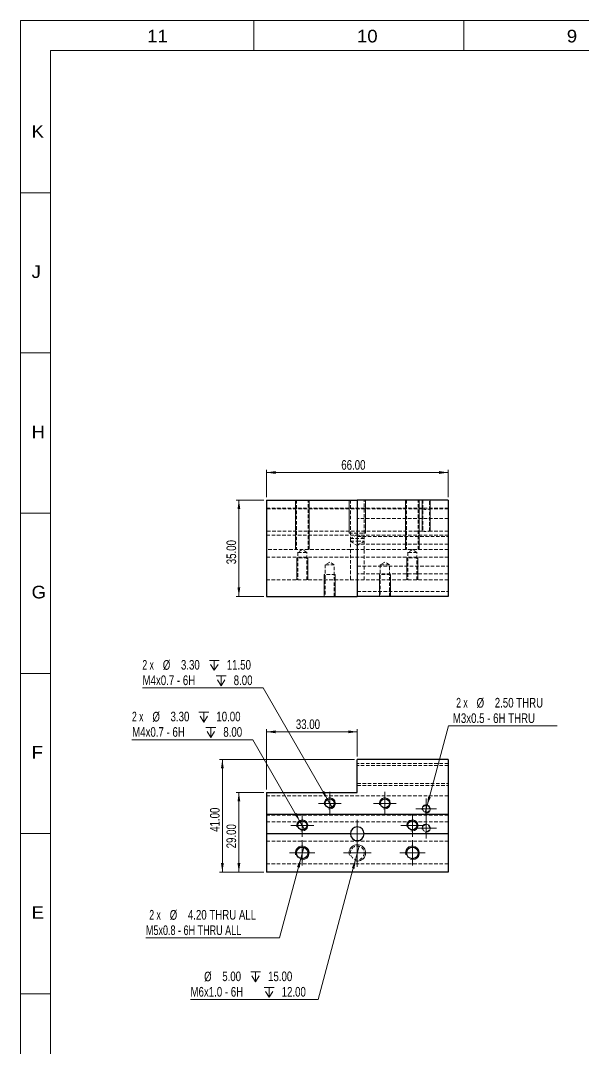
# Model space of a CAD drawing. Header units: millimetres. Extents: x 31 to 895, y 298 to 910.
# Drawn here: x 38.5 to 242.9, y 529.2 to 902.6 of the extents above; entities that cross this region are included whole.
import ezdxf

# ---------------------------------------------------------------- set-up
doc = ezdxf.new("R2010")
doc.units = ezdxf.units.MM
doc.linetypes.add('HIDDEN', pattern=[1.905, 1.27, -0.635])
doc.styles.add('SLDTEXTSTYLE0', font='TXT', dxfattribs={"width": 1.1})
doc.styles.add('SLDTEXTSTYLE16', font='TXT', dxfattribs={"width": 0.75})
doc.styles.add('SLDTEXTSTYLE17', font='TXT', dxfattribs={"width": 0.666667})
doc.styles.add('SLDTEXTSTYLE18', font='TXT', dxfattribs={"width": 0.7})
doc.dimstyles.new('SLDDIMSTYLE0', dxfattribs={"dimtxt": 3.5, "dimasz": 3.302, "dimexe": 0, "dimexo": 0.0625, "dimgap": 0.875, "dimtad": 1, "dimrnd": 1e-09, "dimzin": 4, "dimdsep": 46, "dimtxsty": 'SLDTEXTSTYLE16', "dimsah": 1, "dimcen": 0.09, "dimadec": 0, "dimazin": 1, "dimtfac": 1, "dimtofl": 0, "dimtmove": 0, "dimatfit": 3, "dimfxl": 0, "dimfrac": 2, "dimtolj": 1, "dimtzin": 12, "dimarcsym": 0})
doc.dimstyles.new('SLDDIMSTYLE1', dxfattribs={"dimtxt": 3.5, "dimasz": 3.302, "dimexe": 0, "dimexo": 0.0625, "dimgap": 0.875, "dimtad": 0, "dimtih": 1, "dimtoh": 1, "dimrnd": 1e-09, "dimzin": 4, "dimdsep": 46, "dimtxsty": 'SLDTEXTSTYLE16', "dimblk1": 'NONE', "dimsah": 1, "dimcen": 0, "dimadec": 0, "dimazin": 1, "dimtfac": 1, "dimtmove": 0, "dimatfit": 3, "dimldrblk": 'NONE', "dimfxl": 0, "dimfrac": 2, "dimtolj": 1, "dimtzin": 12, "dimarcsym": 0})

# ---------------------------------------------------------------- blocks, each defined once
blk = doc.blocks.new('SW_NOTE_0_11')
at = {"color": 0, "linetype": 'Continuous', "lineweight": 18, "insert": (0, 9.85), "char_height": 7.64, "attachment_point": 1, "style": 'SLDTEXTSTYLE0'}
blk.add_mtext('E', dxfattribs=at)
blk = doc.blocks.new('SW_NOTE_0_12')
at = {"color": 0, "linetype": 'Continuous', "lineweight": 18, "insert": (0, 9.85), "char_height": 7.64, "attachment_point": 1, "style": 'SLDTEXTSTYLE0'}
blk.add_mtext('F', dxfattribs=at)
blk = doc.blocks.new('SW_NOTE_0_13')
at = {"color": 0, "linetype": 'Continuous', "lineweight": 18, "insert": (0, 9.85), "char_height": 7.64, "attachment_point": 1, "style": 'SLDTEXTSTYLE0'}
blk.add_mtext('G', dxfattribs=at)
blk = doc.blocks.new('SW_NOTE_0_14')
at = {"color": 0, "linetype": 'Continuous', "lineweight": 18, "insert": (0, 9.85), "char_height": 7.64, "attachment_point": 1, "style": 'SLDTEXTSTYLE0'}
blk.add_mtext('H', dxfattribs=at)
blk = doc.blocks.new('SW_NOTE_0_15')
at = {"color": 0, "linetype": 'Continuous', "lineweight": 18, "insert": (0, 9.85), "char_height": 7.64, "attachment_point": 1, "style": 'SLDTEXTSTYLE0'}
blk.add_mtext('J', dxfattribs=at)
blk = doc.blocks.new('SW_NOTE_0_16')
at = {"color": 0, "linetype": 'Continuous', "lineweight": 18, "insert": (0, 9.85), "char_height": 7.638, "attachment_point": 1, "style": 'SLDTEXTSTYLE0'}
blk.add_mtext('11', dxfattribs=at)
blk = doc.blocks.new('SW_NOTE_0_17')
at = {"color": 0, "linetype": 'Continuous', "lineweight": 18, "insert": (0, 9.85), "char_height": 7.64, "attachment_point": 1, "style": 'SLDTEXTSTYLE0'}
blk.add_mtext('K', dxfattribs=at)
blk = doc.blocks.new('SW_NOTE_0_18')
at = {"color": 0, "linetype": 'Continuous', "lineweight": 18, "insert": (0, 9.85), "char_height": 7.638, "attachment_point": 1, "style": 'SLDTEXTSTYLE0'}
blk.add_mtext('10', dxfattribs=at)
blk = doc.blocks.new('SW_NOTE_0_20')
at = {"color": 0, "linetype": 'Continuous', "lineweight": 18, "insert": (0, 9.85), "char_height": 7.64, "attachment_point": 1, "style": 'SLDTEXTSTYLE0'}
blk.add_mtext('9', dxfattribs=at)
blk = doc.blocks.new('2013 Tempates-1')
at = {"color": 7, "linetype": 'Continuous', "lineweight": 18}
for p, q in [((1429.37, 1007.47), (12.12, 1007.47)), ((12.12, 1007.47), (12.12, 12.12)), ((153.36, 989.28), (153.36, 1007.47)), ((280.36, 989.28), (280.36, 1007.47)), ((1411.18, 989.28), (30.31, 989.28)), ((30.31, 989.28), (30.31, 30.31)), ((30.31, 903.2), (12.12, 903.2)), ((30.31, 806.22), (12.12, 806.22)), ((30.31, 709.23), (12.12, 709.23)), ((30.31, 612.24), (12.12, 612.24)), ((30.31, 515.25), (12.12, 515.25)), ((30.31, 418.26), (12.12, 418.26))]:
    blk.add_line(p, q, dxfattribs=at)
for name, p in [('SW_NOTE_0_16', (88.71, 992.02)), ('SW_NOTE_0_18', (215.7, 992.02)), ('SW_NOTE_0_20', (342.7, 992.02)), ('SW_NOTE_0_17', (18.8, 934.28)), ('SW_NOTE_0_15', (18.8, 849.42)), ('SW_NOTE_0_14', (18.8, 752.43)), ('SW_NOTE_0_13', (18.8, 655.44)), ('SW_NOTE_0_12', (18.8, 558.45)), ('SW_NOTE_0_11', (18.8, 461.47))]:
    blk.add_blockref(name, p, dxfattribs=at)
blk = doc.blocks.new('_D')
at = {"color": 7, "linetype": 'Continuous', "lineweight": 0}
for p, q in [((126.78, 622.25), (116.78, 622.25)), ((117.78, 593.25), (117.78, 622.25)), ((126.78, 593.25), (116.78, 593.25))]:
    blk.add_line(p, q, dxfattribs=at)
at = {"color": 7, "linetype": 'Continuous', "lineweight": 18}
for points in [[(117.78, 622.25), (117.27, 618.95), (118.29, 618.95)], [(117.78, 593.25), (118.29, 596.55), (117.27, 596.55)]]:
    blk.add_solid(points, dxfattribs=at)
at = {"color": 7, "linetype": 'Continuous', "lineweight": 18, "insert": (113.27, 601.93), "char_height": 3.5, "attachment_point": 1, "rotation": 90, "style": 'SLDTEXTSTYLE16'}
blk.add_mtext('29.00', dxfattribs=at)
blk = doc.blocks.new('_D_1')
at = {"color": 7, "linetype": 'Continuous', "lineweight": 0}
for p, q in [((159.78, 634.25), (110.78, 634.25)), ((111.78, 593.25), (111.78, 634.25)), ((126.78, 593.25), (110.78, 593.25))]:
    blk.add_line(p, q, dxfattribs=at)
at = {"color": 7, "linetype": 'Continuous', "lineweight": 18}
for points in [[(111.78, 634.25), (111.27, 630.95), (112.29, 630.95)], [(111.78, 593.25), (112.29, 596.55), (111.27, 596.55)]]:
    blk.add_solid(points, dxfattribs=at)
at = {"color": 7, "linetype": 'Continuous', "lineweight": 18, "insert": (107.27, 607.93), "char_height": 3.5, "attachment_point": 1, "rotation": 90, "style": 'SLDTEXTSTYLE16'}
blk.add_mtext('41.00', dxfattribs=at)
blk = doc.blocks.new('_D_2')
at = {"color": 7, "linetype": 'Continuous', "lineweight": 0}
for p, q in [((141.33, 602.28), (140.24, 598.22)), ((140.24, 598.22), (132.52, 569.42)), ((132.52, 569.42), (84.03, 569.42))]:
    blk.add_line(p, q, dxfattribs=at)
at = {"color": 7, "linetype": 'Continuous', "lineweight": 18}
blk.add_solid([(140.24, 598.22), (138.89, 595.17), (139.88, 594.9)], dxfattribs=at)
at = {"color": 7, "linetype": 'Continuous', "lineweight": 18, "char_height": 3.5, "attachment_point": 1}
for s, insert, style in [('2 x', (85.26, 579.55), 'SLDTEXTSTYLE17'), ('%%c', (92.67, 579.49), 'SLDTEXTSTYLE16'), ('4.20 THRU ALL', (99.26, 579.55), 'SLDTEXTSTYLE16'), ('M5x0.8 - 6H THRU ALL', (84.03, 573.94), 'SLDTEXTSTYLE18')]:
    blk.add_mtext(s, dxfattribs=dict(at, insert=insert, style=style))
blk = doc.blocks.new('_None')
blk = doc.blocks.new('SW_SYMBOL_HOLE_DEPTH')
at = {"color": 0, "linetype": 'Continuous', "lineweight": 18}
for p, q in [((0, 875), (800, 875)), ((400, 875), (400, 75)), ((100, 555), (400, 75)), ((700, 555), (400, 75))]:
    blk.add_line(p, q, dxfattribs=at)
blk = doc.blocks.new('_D_3')
at = {"color": 7, "linetype": 'Continuous', "lineweight": 0}
for p, q in [((161.43, 602.67), (160.14, 597.84)), ((160.14, 597.84), (146.52, 547.01)), ((146.52, 547.01), (100.21, 547.01))]:
    blk.add_line(p, q, dxfattribs=at)
at = {"color": 7, "linetype": 'Continuous', "lineweight": 18}
blk.add_solid([(160.14, 597.84), (158.79, 594.78), (159.77, 594.52)], dxfattribs=at)
at = {"color": 7, "linetype": 'Continuous', "lineweight": 18, "xscale": 0.004470703125, "yscale": 0.004470703125, "zscale": 0.004470703125}
for p in [(122.06, 553.11), (127, 547.5)]:
    blk.add_blockref('SW_SYMBOL_HOLE_DEPTH', p, dxfattribs=at)
at = {"color": 7, "linetype": 'Continuous', "lineweight": 18, "char_height": 3.5, "attachment_point": 1, "style": 'SLDTEXTSTYLE16'}
for s, insert in [('%%c', (105.15, 557.13)), ('5.00', (111.74, 557.19)), ('15.00', (128.38, 557.19)), ('M6x1.0 - 6H', (100.21, 551.58)), ('12.00', (133.31, 551.58))]:
    blk.add_mtext(s, dxfattribs=dict(at, insert=insert))
blk = doc.blocks.new('_D_4')
at = {"color": 7, "linetype": 'Continuous', "lineweight": 0}
for p, q in [((122.81, 641.38), (78.96, 641.38)), ((139.96, 611.68), (122.81, 641.38)), ((141.61, 608.82), (139.96, 611.68))]:
    blk.add_line(p, q, dxfattribs=at)
at = {"color": 7, "linetype": 'Continuous', "lineweight": 18}
blk.add_solid([(139.96, 611.68), (138.75, 614.8), (137.87, 614.29)], dxfattribs=at)
at = {"color": 7, "linetype": 'Continuous', "lineweight": 18, "xscale": 0.004470703125, "yscale": 0.004470703125, "zscale": 0.004470703125}
for p in [(103.29, 647.48), (105.81, 641.87)]:
    blk.add_blockref('SW_SYMBOL_HOLE_DEPTH', p, dxfattribs=at)
at = {"color": 7, "linetype": 'Continuous', "lineweight": 18, "char_height": 3.5, "attachment_point": 1}
for s, insert, style in [('2 x', (78.96, 651.56), 'SLDTEXTSTYLE17'), ('%%c', (86.38, 651.5), 'SLDTEXTSTYLE16'), ('3.30', (92.97, 651.56), 'SLDTEXTSTYLE16'), ('10.00', (109.6, 651.56), 'SLDTEXTSTYLE16'), ('M4x0.7 - 6H', (79.03, 645.95), 'SLDTEXTSTYLE16'), ('8.00', (112.13, 645.95), 'SLDTEXTSTYLE16')]:
    blk.add_mtext(s, dxfattribs=dict(at, insert=insert, style=style))
blk = doc.blocks.new('_D_5')
at = {"color": 7, "linetype": 'Continuous', "lineweight": 0}
for p, q in [((126.58, 660.17), (82.74, 660.17)), ((149.96, 619.68), (126.58, 660.17)), ((151.61, 616.82), (149.96, 619.68))]:
    blk.add_line(p, q, dxfattribs=at)
at = {"color": 7, "linetype": 'Continuous', "lineweight": 18}
blk.add_solid([(149.96, 619.68), (148.75, 622.8), (147.87, 622.29)], dxfattribs=at)
at = {"color": 7, "linetype": 'Continuous', "lineweight": 18, "xscale": 0.004470703125, "yscale": 0.004470703125, "zscale": 0.004470703125}
for p in [(107.07, 666.26), (109.59, 660.65)]:
    blk.add_blockref('SW_SYMBOL_HOLE_DEPTH', p, dxfattribs=at)
at = {"color": 7, "linetype": 'Continuous', "lineweight": 18, "char_height": 3.5, "attachment_point": 1}
for s, insert, style in [('2 x', (82.74, 670.34), 'SLDTEXTSTYLE17'), ('%%c', (90.15, 670.29), 'SLDTEXTSTYLE16'), ('3.30', (96.74, 670.34), 'SLDTEXTSTYLE16'), ('11.50', (113.38, 670.34), 'SLDTEXTSTYLE16'), ('M4x0.7 - 6H', (82.8, 664.73), 'SLDTEXTSTYLE16'), ('8.00', (115.9, 664.73), 'SLDTEXTSTYLE16')]:
    blk.add_mtext(s, dxfattribs=dict(at, insert=insert, style=style))
blk = doc.blocks.new('_D_6')
at = {"color": 7, "linetype": 'Continuous', "lineweight": 0}
for p, q in [((186.11, 617.46), (193.87, 646.45)), ((193.87, 646.45), (233.32, 646.45)), ((185.46, 615.05), (186.11, 617.46))]:
    blk.add_line(p, q, dxfattribs=at)
at = {"color": 7, "linetype": 'Continuous', "lineweight": 18}
blk.add_solid([(186.11, 617.46), (187.45, 620.52), (186.47, 620.78)], dxfattribs=at)
at = {"color": 7, "linetype": 'Continuous', "lineweight": 18, "char_height": 3.5, "attachment_point": 1}
for s, insert, style in [('2 x', (196.69, 656.57), 'SLDTEXTSTYLE17'), ('%%c', (204.1, 656.52), 'SLDTEXTSTYLE16'), ('2.50 THRU', (210.69, 656.57), 'SLDTEXTSTYLE16'), ('M3x0.5 - 6H THRU', (195.46, 650.96), 'SLDTEXTSTYLE16')]:
    blk.add_mtext(s, dxfattribs=dict(at, insert=insert, style=style))
blk = doc.blocks.new('_D_7')
at = {"color": 7, "linetype": 'Continuous', "lineweight": 0}
for p, q in [((127.78, 623.25), (127.78, 645.25)), ((127.78, 644.25), (160.78, 644.25)), ((160.78, 635.25), (160.78, 645.25))]:
    blk.add_line(p, q, dxfattribs=at)
at = {"color": 7, "linetype": 'Continuous', "lineweight": 18}
for points in [[(127.78, 644.25), (131.08, 643.74), (131.08, 644.76)], [(160.78, 644.25), (157.48, 644.76), (157.48, 643.74)]]:
    blk.add_solid(points, dxfattribs=at)
at = {"color": 7, "linetype": 'Continuous', "lineweight": 18, "insert": (138.46, 648.76), "char_height": 3.5, "attachment_point": 1, "style": 'SLDTEXTSTYLE16'}
blk.add_mtext('33.00', dxfattribs=at)
blk = doc.blocks.new('SW_CENTERMARKSYMBOL_0')
at = {"color": 0, "linetype": 'Continuous', "lineweight": 18}
for p, q in [((0, 2.5), (0, 5)), ((-2.5, 0), (-5, 0)), ((0, 0), (-2.5, 0)), ((0, 0), (0, 2.5)), ((0, 0), (0, -2.5)), ((0, 0), (2.5, 0)), ((2.5, 0), (5, 0)), ((0, -2.5), (0, -5))]:
    blk.add_line(p, q, dxfattribs=at)
blk = doc.blocks.new('SW_CENTERMARKSYMBOL_1')
at = {"color": 0, "linetype": 'Continuous', "lineweight": 18}
for p, q in [((0, 2.5), (0, 4.6)), ((-2.5, 0), (-4.6, 0)), ((0, 0), (-2.5, 0)), ((0, 0), (0, 2.5)), ((0, 0), (0, -2.5)), ((0, 0), (2.5, 0)), ((2.5, 0), (4.6, 0)), ((0, -2.5), (0, -4.6))]:
    blk.add_line(p, q, dxfattribs=at)
blk = doc.blocks.new('SW_CENTERMARKSYMBOL_2')
at = {"color": 0, "linetype": 'Continuous', "lineweight": 18}
for p, q in [((0, 2.5), (0, 4.6)), ((-2.5, 0), (-4.6, 0)), ((0, 0), (-2.5, 0)), ((0, 0), (0, 2.5)), ((0, 0), (0, -2.5)), ((0, 0), (2.5, 0)), ((2.5, 0), (4.6, 0)), ((0, -2.5), (0, -4.6))]:
    blk.add_line(p, q, dxfattribs=at)
blk = doc.blocks.new('SW_CENTERMARKSYMBOL_3')
at = {"color": 0, "linetype": 'Continuous', "lineweight": 18}
for p, q in [((0, 2.5), (0, 4.15)), ((-2.5, 0), (-4.15, 0)), ((0, 0), (-2.5, 0)), ((0, 0), (0, 2.5)), ((0, 0), (0, -2.5)), ((0, 0), (2.5, 0)), ((2.5, 0), (4.15, 0)), ((0, -2.5), (0, -4.15))]:
    blk.add_line(p, q, dxfattribs=at)
blk = doc.blocks.new('SW_CENTERMARKSYMBOL_4')
at = {"color": 0, "linetype": 'Continuous', "lineweight": 18}
for p, q in [((0, 2.5), (0, 4.15)), ((-2.5, 0), (-4.15, 0)), ((0, 0), (-2.5, 0)), ((0, 0), (0, 2.5)), ((0, 0), (0, -2.5)), ((0, 0), (2.5, 0)), ((2.5, 0), (4.15, 0)), ((0, -2.5), (0, -4.15))]:
    blk.add_line(p, q, dxfattribs=at)
blk = doc.blocks.new('SW_CENTERMARKSYMBOL_5')
at = {"color": 0, "linetype": 'Continuous', "lineweight": 18}
for p, q in [((0, 2.5), (0, 4.15)), ((-2.5, 0), (-4.15, 0)), ((0, 0), (-2.5, 0)), ((0, 0), (0, 2.5)), ((0, 0), (0, -2.5)), ((0, 0), (2.5, 0)), ((2.5, 0), (4.15, 0)), ((0, -2.5), (0, -4.15))]:
    blk.add_line(p, q, dxfattribs=at)
blk = doc.blocks.new('SW_CENTERMARKSYMBOL_6')
at = {"color": 0, "linetype": 'Continuous', "lineweight": 18}
for p, q in [((0, 2.5), (0, 4.15)), ((-2.5, 0), (-4.15, 0)), ((0, 0), (-2.5, 0)), ((0, 0), (0, 2.5)), ((0, 0), (0, -2.5)), ((0, 0), (2.5, 0)), ((2.5, 0), (4.15, 0)), ((0, -2.5), (0, -4.15))]:
    blk.add_line(p, q, dxfattribs=at)
blk = doc.blocks.new('SW_CENTERMARKSYMBOL_7')
at = {"color": 0, "linetype": 'Continuous', "lineweight": 18}
for p, q in [((0, 2.5), (0, 3.75)), ((-2.5, 0), (-3.75, 0)), ((0, 0), (-2.5, 0)), ((0, 0), (0, 2.5)), ((0, 0), (0, -2.5)), ((0, 0), (2.5, 0)), ((2.5, 0), (3.75, 0)), ((0, -2.5), (0, -3.75))]:
    blk.add_line(p, q, dxfattribs=at)
blk = doc.blocks.new('SW_CENTERMARKSYMBOL_8')
at = {"color": 0, "linetype": 'Continuous', "lineweight": 18}
for p, q in [((0, 2.5), (0, 3.75)), ((-2.5, 0), (-3.75, 0)), ((0, 0), (-2.5, 0)), ((0, 0), (0, 2.5)), ((0, 0), (0, -2.5)), ((0, 0), (2.5, 0)), ((2.5, 0), (3.75, 0)), ((0, -2.5), (0, -3.75))]:
    blk.add_line(p, q, dxfattribs=at)
blk = doc.blocks.new('SW_CENTERMARKSYMBOL_9')
at = {"color": 0, "linetype": 'Continuous', "lineweight": 18}
for p, q in [((0, 2.5), (0, 5)), ((-2.5, 0), (-5, 0)), ((0, 0), (-2.5, 0)), ((0, 0), (0, 2.5)), ((0, 0), (0, -2.5)), ((0, 0), (2.5, 0)), ((2.5, 0), (5, 0)), ((0, -2.5), (0, -5))]:
    blk.add_line(p, q, dxfattribs=at)
blk = doc.blocks.new('_D_8')
at = {"color": 7, "linetype": 'Continuous', "lineweight": 0}
for p, q in [((126.78, 728.44), (116.78, 728.44)), ((117.78, 693.44), (117.78, 728.44)), ((126.78, 693.44), (116.78, 693.44))]:
    blk.add_line(p, q, dxfattribs=at)
at = {"color": 7, "linetype": 'Continuous', "lineweight": 18}
for points in [[(117.78, 728.44), (117.27, 725.14), (118.29, 725.14)], [(117.78, 693.44), (118.29, 696.74), (117.27, 696.74)]]:
    blk.add_solid(points, dxfattribs=at)
at = {"color": 7, "linetype": 'Continuous', "lineweight": 18, "insert": (113.27, 705.12), "char_height": 3.5, "attachment_point": 1, "rotation": 90, "style": 'SLDTEXTSTYLE16'}
blk.add_mtext('35.00', dxfattribs=at)
blk = doc.blocks.new('_D_9')
at = {"color": 7, "linetype": 'Continuous', "lineweight": 0}
for p, q in [((127.78, 729.44), (127.78, 739.44)), ((193.78, 729.44), (193.78, 739.44)), ((127.78, 738.44), (193.78, 738.44))]:
    blk.add_line(p, q, dxfattribs=at)
at = {"color": 7, "linetype": 'Continuous', "lineweight": 18}
for points in [[(127.78, 738.44), (131.08, 737.93), (131.08, 738.95)], [(193.78, 738.44), (190.48, 738.95), (190.48, 737.93)]]:
    blk.add_solid(points, dxfattribs=at)
at = {"color": 7, "linetype": 'Continuous', "lineweight": 18, "insert": (154.96, 742.95), "char_height": 3.5, "attachment_point": 1, "style": 'SLDTEXTSTYLE16'}
blk.add_mtext('66.00', dxfattribs=at)

msp = doc.modelspace()

# ---------------------------------------------------------------- linework, layer by layer
at = {"color": 7, "linetype": 'Continuous', "lineweight": 25}
for p, q in [((127.783, 728.441), (127.783, 693.441)), ((127.783, 728.441), (160.783, 728.441)), ((160.783, 728.441), (160.783, 693.441)), ((193.783, 728.441), (160.783, 728.441)), ((193.783, 728.441), (193.783, 693.441)), ((127.783, 693.441), (160.783, 693.441)), ((193.783, 693.441), (160.783, 693.441)), ((160.783, 622.253), (160.783, 634.253)), ((193.783, 634.253), (160.783, 634.253)), ((193.783, 634.253), (193.783, 614.253)), ((127.783, 622.253), (127.783, 614.253)), ((127.783, 622.253), (160.783, 622.253)), ((193.783, 614.253), (127.783, 614.253)), ((127.783, 614.253), (127.783, 607.253)), ((193.783, 614.253), (193.783, 607.253)), ((158.283, 607.253), (127.783, 607.253)), ((127.783, 607.253), (127.783, 593.253)), ((193.783, 607.253), (163.283, 607.253)), ((193.783, 607.253), (193.783, 593.253)), ((193.783, 593.253), (127.783, 593.253))]:
    msp.add_line(p, q, dxfattribs=at)
at = {"color": 7, "linetype": 'Continuous', "lineweight": 18}
for p, q in [((138.283, 710.441), (138.283, 728.441)), ((143.283, 710.441), (143.283, 728.441)), ((157.783, 728.441), (157.783, 716.441)), ((163.783, 728.441), (163.783, 716.441)), ((178.283, 710.441), (178.283, 728.441)), ((183.283, 710.441), (183.283, 728.441)), ((184.283, 728.441), (184.283, 717.191)), ((184.283, 728.441), (184.283, 725.191)), ((187.283, 728.441), (187.283, 717.191)), ((187.283, 728.441), (187.283, 725.191)), ((138.783, 699.441), (138.783, 707.441)), ((142.783, 699.441), (142.783, 707.441)), ((178.783, 699.441), (178.783, 707.441)), ((182.783, 699.441), (182.783, 707.441)), ((148.783, 693.441), (148.783, 701.441)), ((152.783, 693.441), (152.783, 701.441)), ((168.783, 693.441), (168.783, 701.441)), ((172.783, 693.441), (172.783, 701.441))]:
    msp.add_line(p, q, dxfattribs=at)
at = {"color": 7, "linetype": 'HIDDEN', "lineweight": 18}
for p, q in [((138.683, 728.441), (138.683, 710.441)), ((142.883, 710.441), (142.883, 728.441)), ((158.283, 728.441), (158.283, 714.441)), ((163.283, 714.441), (163.283, 728.441)), ((178.683, 728.441), (178.683, 710.441)), ((182.883, 710.441), (182.883, 728.441)), ((184.533, 728.441), (184.533, 717.191)), ((187.033, 717.187), (187.033, 728.441)), ((127.783, 725.441), (193.783, 725.441)), ((184.533, 725.191), (127.783, 725.191)), ((193.783, 725.191), (187.016, 725.191)), ((193.783, 721.691), (160.783, 721.691)), ((184.533, 717.191), (127.783, 717.191)), ((193.783, 717.191), (187.016, 717.191)), ((127.783, 715.691), (193.783, 715.691)), ((157.783, 716.441), (163.783, 716.441)), ((160.783, 715.943), (158.283, 714.441)), ((163.283, 714.441), (158.283, 714.441)), ((158.283, 714.441), (158.283, 710.441)), ((158.283, 713.441), (160.783, 713.441)), ((158.283, 713.441), (160.783, 711.939)), ((163.283, 714.441), (160.783, 715.943)), ((160.783, 715.191), (193.783, 715.191)), ((160.783, 713.441), (163.283, 713.441)), ((160.783, 711.939), (163.283, 713.441)), ((163.283, 710.441), (163.283, 714.441)), ((158.283, 710.441), (127.783, 710.441)), ((140.783, 710.432), (139.133, 709.441)), ((142.433, 709.441), (139.133, 709.441)), ((139.133, 709.441), (139.133, 699.441)), ((142.433, 709.441), (140.783, 710.432)), ((142.433, 699.441), (142.433, 709.441)), ((158.283, 710.441), (158.283, 699.441)), ((163.283, 710.441), (158.283, 710.441)), ((193.783, 712.441), (160.783, 712.441)), ((163.283, 699.441), (163.283, 710.441)), ((193.783, 710.441), (163.283, 710.441)), ((180.783, 710.432), (179.133, 709.441)), ((182.433, 709.441), (179.133, 709.441)), ((179.133, 709.441), (179.133, 699.441)), ((182.433, 709.441), (180.783, 710.432)), ((182.433, 699.441), (182.433, 709.441)), ((127.783, 707.691), (193.783, 707.691)), ((142.783, 707.441), (138.783, 707.441)), ((150.783, 705.932), (149.133, 704.941)), ((152.433, 704.941), (150.783, 705.932)), ((170.783, 705.932), (169.133, 704.941)), ((172.433, 704.941), (170.783, 705.932)), ((182.783, 707.441), (178.783, 707.441)), ((152.433, 704.941), (149.133, 704.941)), ((149.133, 704.941), (149.133, 693.441)), ((152.433, 693.441), (152.433, 704.941)), ((160.783, 704.441), (193.783, 704.441)), ((172.433, 704.941), (169.133, 704.941)), ((169.133, 704.941), (169.133, 693.441)), ((172.433, 693.441), (172.433, 704.941)), ((193.783, 699.441), (127.783, 699.441)), ((152.783, 701.441), (148.783, 701.441)), ((193.783, 701.691), (160.783, 701.691)), ((172.783, 701.441), (168.783, 701.441)), ((160.783, 695.191), (193.783, 695.191)), ((193.783, 632.753), (160.783, 632.753)), ((193.783, 632.003), (160.783, 632.003)), ((160.783, 625.503), (193.783, 625.503)), ((160.783, 624.753), (193.783, 624.753)), ((193.783, 621.003), (127.783, 621.003)), ((193.783, 614.003), (127.783, 614.003)), ((127.783, 611.503), (193.783, 611.503)), ((127.783, 604.503), (193.783, 604.503)), ((193.783, 596.253), (127.783, 596.253))]:
    msp.add_line(p, q, dxfattribs=at)
at = {"color": 7, "linetype": 'Continuous', "lineweight": 25}
for centre, radius in [((150.783, 618.253), 1.65), ((170.783, 618.253), 1.65), ((140.783, 610.253), 1.65), ((180.783, 610.253), 1.65), ((140.783, 600.253), 2.1), ((180.783, 600.253), 2.1)]:
    msp.add_circle(centre, radius, dxfattribs=at)
at = {"color": 7, "linetype": 'HIDDEN', "lineweight": 18}
msp.add_circle((160.783, 600.253), 2.5, dxfattribs=at)
at = {"color": 7, "linetype": 'Continuous', "lineweight": 18}
for centre, radius in [((150.783, 618.253), 2), ((170.783, 618.253), 2), ((185.783, 616.253), 1.5), ((140.783, 610.253), 2), ((180.783, 610.253), 2), ((185.783, 609.253), 1.5), ((140.783, 600.253), 2.5), ((160.783, 600.253), 3), ((180.783, 600.253), 2.5)]:
    msp.add_arc(centre, radius, 255, 195, dxfattribs=at)
at = {"color": 7, "linetype": 'Continuous', "lineweight": 25}
for start, end in [(0, 180), (180, 360)]:
    msp.add_arc((160.783, 607.253), 2.5, start, end, dxfattribs=at)
at = {"color": 7, "linetype": 'HIDDEN', "lineweight": 18}
for points, knots in [([(184.533, 725.191), (184.546, 725.187), (184.573, 725.18), (184.78, 725.13), (185.089, 725.071), (185.482, 725.027), (185.906, 725.019), (186.309, 725.049), (186.658, 725.103), (186.908, 725.158), (187.034, 725.191), (187.02, 725.188), (187.016, 725.187)], [0, 0, 0, 0, 0.104895, 0.2097085, 0.3166602, 0.4253604, 0.5316416, 0.6350693, 0.7396664, 0.8475732, 0.9558904, 1, 1, 1, 1]), ([(184.533, 717.191), (184.546, 717.187), (184.573, 717.18), (184.78, 717.13), (185.089, 717.071), (185.482, 717.027), (185.906, 717.019), (186.31, 717.049), (186.656, 717.103), (186.915, 717.16), (187.037, 717.193), (187.051, 717.195), (186.985, 717.179), (186.971, 717.176)], [0, 0, 0, 0, 0.0963071, 0.1925392, 0.2907346, 0.3905353, 0.488115, 0.5830748, 0.6791083, 0.7781806, 0.8776296, 0.9742711, 1, 1, 1, 1]), ([(184.533, 616.253), (184.533, 616.419), (184.566, 616.582), (184.691, 616.884), (184.784, 617.022), (185.014, 617.252), (185.153, 617.345), (185.453, 617.47), (185.618, 617.503), (185.864, 617.503), (185.947, 617.495), (186.108, 617.463), (186.186, 617.439), (186.413, 617.344), (186.551, 617.252), (186.724, 617.079), (186.776, 617.016), (186.866, 616.881), (186.906, 616.808), (187, 616.582), (187.033, 616.417), (187.033, 616.09), (187, 615.925), (186.875, 615.623), (186.782, 615.485), (186.552, 615.254), (186.415, 615.162), (186.111, 615.035), (185.948, 615.003), (185.701, 615.003), (185.619, 615.011), (185.459, 615.043), (185.379, 615.067), (185.153, 615.161), (185.014, 615.254), (184.785, 615.483), (184.691, 615.622), (184.566, 615.923), (184.533, 616.087), (184.533, 616.253)], [0, 0, 0, 0, 0.0625, 0.0625, 0.125, 0.125, 0.1875, 0.1875, 0.25, 0.25, 0.28125, 0.28125, 0.3125, 0.3125, 0.375, 0.375, 0.40625, 0.40625, 0.4375, 0.4375, 0.5, 0.5, 0.5625, 0.5625, 0.625, 0.625, 0.6875, 0.6875, 0.75, 0.75, 0.78125, 0.78125, 0.8125, 0.8125, 0.875, 0.875, 0.9375, 0.9375, 1, 1, 1, 1]), ([(184.533, 609.253), (184.533, 609.419), (184.566, 609.582), (184.691, 609.884), (184.784, 610.022), (185.014, 610.252), (185.153, 610.345), (185.453, 610.47), (185.618, 610.503), (185.864, 610.503), (185.947, 610.495), (186.108, 610.463), (186.186, 610.439), (186.413, 610.344), (186.551, 610.252), (186.724, 610.079), (186.776, 610.016), (186.866, 609.881), (186.906, 609.808), (187, 609.582), (187.033, 609.417), (187.033, 609.09), (187, 608.925), (186.875, 608.623), (186.782, 608.485), (186.552, 608.254), (186.415, 608.162), (186.111, 608.035), (185.948, 608.003), (185.701, 608.003), (185.619, 608.011), (185.459, 608.043), (185.379, 608.067), (185.153, 608.161), (185.014, 608.254), (184.785, 608.483), (184.691, 608.622), (184.566, 608.923), (184.533, 609.087), (184.533, 609.253)], [0, 0, 0, 0, 0.0625, 0.0625, 0.125, 0.125, 0.1875, 0.1875, 0.25, 0.25, 0.28125, 0.28125, 0.3125, 0.3125, 0.375, 0.375, 0.40625, 0.40625, 0.4375, 0.4375, 0.5, 0.5, 0.5625, 0.5625, 0.625, 0.625, 0.6875, 0.6875, 0.75, 0.75, 0.78125, 0.78125, 0.8125, 0.8125, 0.875, 0.875, 0.9375, 0.9375, 1, 1, 1, 1])]:
    msp.add_open_spline(points, degree=3, knots=knots, dxfattribs=at)

# ---------------------------------------------------------------- block references
at = {"color": 7, "linetype": 'Continuous', "xscale": 0.6000000000000001, "yscale": 0.6000000000000001, "zscale": 0.6000000000000001}
msp.add_blockref('2013 Tempates-1', (31.233, 298.117), dxfattribs=at)
at = {"color": 7, "linetype": 'Continuous', "lineweight": 18}
for name, p in [('SW_CENTERMARKSYMBOL_6', (150.783, 618.253)), ('SW_CENTERMARKSYMBOL_5', (170.783, 618.253)), ('SW_CENTERMARKSYMBOL_7', (185.783, 616.253)), ('SW_CENTERMARKSYMBOL_4', (140.783, 610.253)), ('SW_CENTERMARKSYMBOL_3', (180.783, 610.253)), ('SW_CENTERMARKSYMBOL_8', (185.783, 609.253)), ('SW_CENTERMARKSYMBOL_0', (160.783, 607.253)), ('SW_CENTERMARKSYMBOL_2', (140.783, 600.253)), ('SW_CENTERMARKSYMBOL_9', (160.783, 600.253)), ('SW_CENTERMARKSYMBOL_1', (180.783, 600.253))]:
    msp.add_blockref(name, p, dxfattribs=at)

# ---------------------------------------------------------------- dimensions: what is measured, and where the dimension line sits
for base, p1, p2, picture, middle in [((193.783, 738.441), (127.783, 728.441), (193.783, 728.441), '_D_9', (160.783, 738.441)), ((160.783, 644.253), (127.783, 622.253), (160.783, 634.253), '_D_7', (144.283, 644.253))]:
    dim = msp.add_linear_dim(base=base, p1=p1, p2=p2, dimstyle='SLDDIMSTYLE0', dxfattribs=at)
    dim.commit()
    dim.dimension.update_dxf_attribs({"geometry": picture, "text_midpoint": middle, "dimtype": 160})
for base, p1, p2, picture, middle in [((117.783, 728.441), (127.783, 693.441), (127.783, 728.441), '_D_8', (117.783, 710.941)), ((111.783, 634.253), (127.783, 593.253), (160.783, 634.253), '_D_1', (111.783, 613.753)), ((117.783, 622.253), (127.783, 593.253), (127.783, 622.253), '_D', (117.783, 607.753))]:
    dim = msp.add_linear_dim(base=base, p1=p1, p2=p2, angle=90, dimstyle='SLDDIMSTYLE0', dxfattribs=at)
    dim.commit()
    dim.dimension.update_dxf_attribs({"geometry": picture, "text_midpoint": middle, "dimtype": 160})
for p1, p2, text, picture, middle in [((151.608, 616.824), (149.958, 619.682), '2 x <> {\\fGDT;x} 11.50\\PM4x0.7 - 6H {\\fGDT;x} 8.00\\P', '_D_5', (103.867, 665.775)), ((185.459, 615.045), (186.106, 617.46), '2 x <> THRU\\PM3x0.5 - 6H THRU\\P', '_D_6', (214.388, 652.034)), ((141.608, 608.824), (139.958, 611.682), '2 x <> {\\fGDT;x} 10.00\\PM4x0.7 - 6H {\\fGDT;x} 8.00\\P', '_D_4', (100.092, 646.992)), ((141.326, 602.281), (140.239, 598.224), '2 x <> THRU ALL\\PM5x0.8 - 6H THRU ALL\\P', '_D_2', (107.482, 575.007)), ((161.43, 602.668), (160.136, 597.838), '<> {\\fGDT;x} 15.00\\PM6x1.0 - 6H {\\fGDT;x} 12.00\\P', '_D_3', (122.571, 552.621))]:
    dim = msp.add_diameter_dim_2p(p1=p1, p2=p2, text=text, dimstyle='SLDDIMSTYLE1', dxfattribs=at)
    dim.commit()
    dim.dimension.update_dxf_attribs({"geometry": picture, "text_midpoint": middle, "dimtype": 163})

doc.saveas('drawing.dxf')
